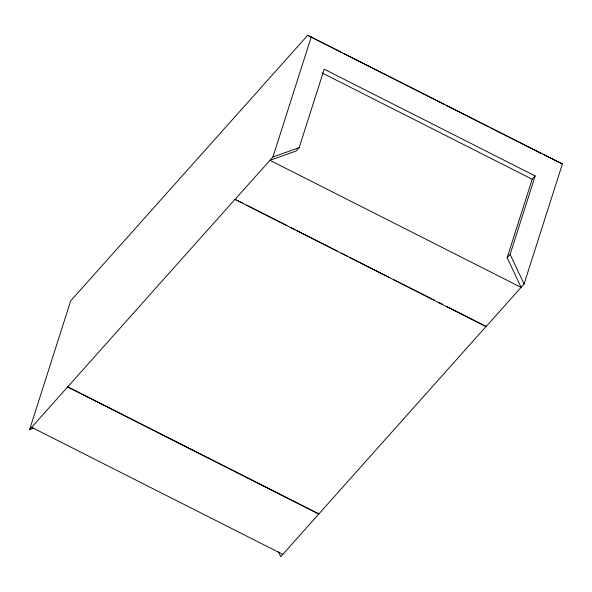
<?xml version="1.0" encoding="UTF-8"?>
<svg xmlns="http://www.w3.org/2000/svg" width="592" height="592" viewBox="0 0 592 592"><rect width="100%" height="100%" fill="white"/><g stroke="black" fill="none" stroke-linecap="round" stroke-linejoin="round"><path stroke-width="0.89" d="M33.833 428.105L29.6 429.607L70.692 300.847L307.692 35.313L562.4 163.94L524.061 284.064L486.047 326.658L234.994 199.312L236.637 200.14M29.6 429.607L234.994 199.312M234.906 199.585L272.927 156.984L311.259 36.859M299.167 147.652L324.209 69.19L535.168 175.928L510.119 254.397L507.159 257.72L521.101 287.386L269.959 160.306L296.2 150.975L299.167 147.652L272.927 156.984M278.418 551.744L280.741 556.687L486.128 326.384L446.605 306.39M507.159 257.72L532.201 179.258L535.168 175.928M562.4 163.94L543.182 154.475M307.692 35.313L341.451 52.392M343.094 53.228L394.146 79.062M395.796 79.898L444.377 104.473M446.02 105.309L488.837 126.977M490.487 127.805L541.539 153.639M322.063 72.927L532.201 179.258M238.287 200.977L242.402 203.056M246.516 205.143L286.868 225.559M290.983 227.639L295.097 229.726M296.747 230.554L337.092 250.971M341.214 253.058L347.8 256.388M349.443 257.224L389.795 277.641M393.909 279.72L400.495 283.057M402.146 283.886L434.254 300.137M438.376 302.223L442.49 304.303M67.71 386.739L318.844 513.819M67.621 387.013L318.755 514.093M31.65 427.313L282.791 554.386M510.119 254.397L524.061 284.064"/></g></svg>
